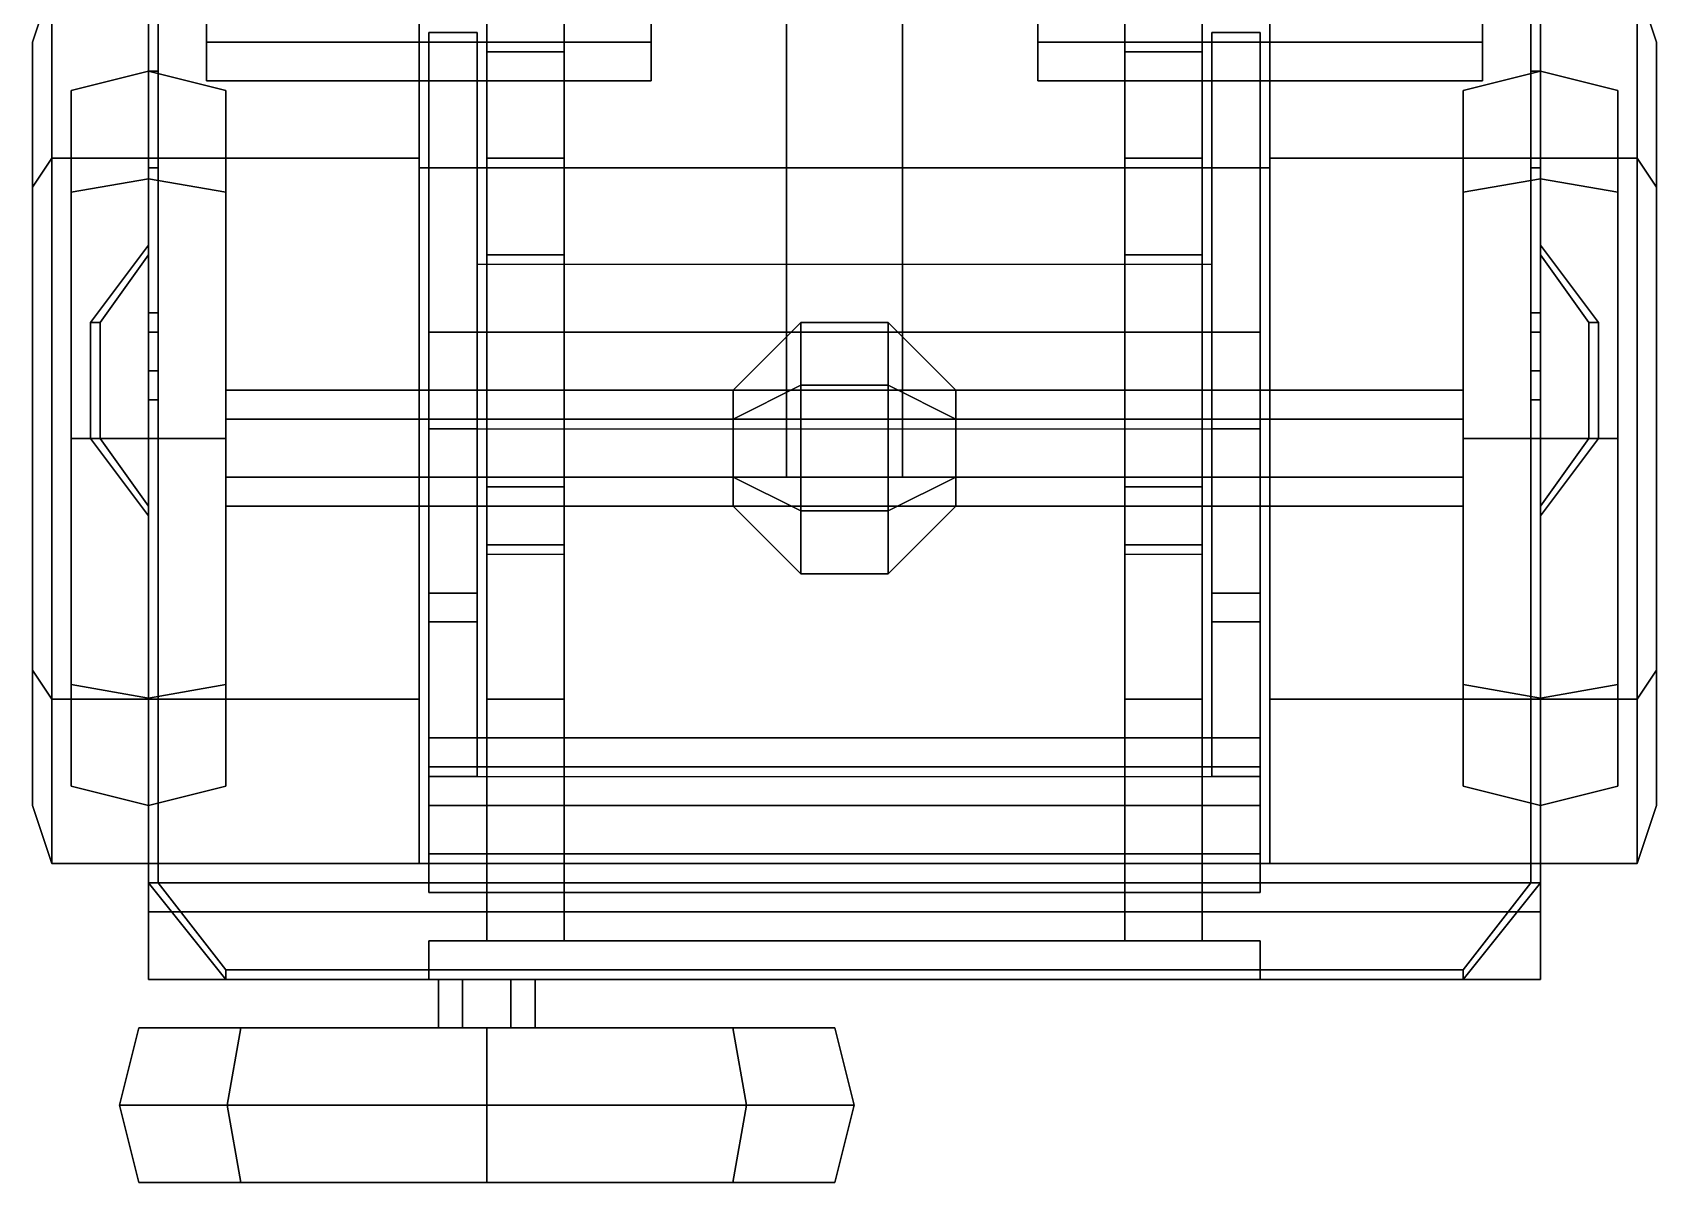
# Model space of a CAD drawing. Header units: millimetres. Extents: x -0.84 to 1, y -1.82 to 5.23.
# Drawn here: x -0.84 to 0.84, y -1.82 to -0.63 of the extents above; entities that cross this region are included whole.
import ezdxf

# ---------------------------------------------------------------- set-up
doc = ezdxf.new("R2010")
doc.units = ezdxf.units.MM
doc.layers.add('tent', color=1, linetype='Continuous')
doc.layers.add('wheels', color=2, linetype='Continuous')

msp = doc.modelspace()

# ---------------------------------------------------------------- linework, layer by layer
for points in [[(-0.37, 0.67, 0.37), (-0.37, -0.68, 0.37), (-0.37, -0.65, 0.47), (-0.37, 0.69, 0.47)], [(-0.37, 0.69, 0.47), (-0.37, -0.65, 0.47), (-0.29, -0.65, 0.47), (-0.29, 0.69, 0.47)], [(-0.29, -0.65, 0.47), (-0.29, -0.68, 0.37), (-0.29, 0.67, 0.37), (-0.29, 0.69, 0.47)], [(0.29, 0.67, 0.37), (0.29, -0.68, 0.37), (0.29, -0.65, 0.47), (0.29, 0.69, 0.47)], [(0.29, 0.69, 0.47), (0.29, -0.65, 0.47), (0.37, -0.65, 0.47), (0.37, 0.69, 0.47)], [(0.37, -0.65, 0.47), (0.37, -0.68, 0.37), (0.37, 0.67, 0.37), (0.37, 0.69, 0.47)], [(-0.29, 0.67, 0.37), (-0.29, -0.68, 0.37), (-0.37, -0.68, 0.37), (-0.37, 0.67, 0.37)], [(0.37, 0.67, 0.37), (0.37, -0.68, 0.37), (0.29, -0.68, 0.37), (0.29, 0.67, 0.37)], [(-0.06, -0.02, 0.47), (-0.06, -1.09, 0.47), (-0.06, -1.09, 0.62), (-0.06, -0.02, 0.62)], [(-0.06, -0.02, 0.62), (-0.06, -1.09, 0.62), (0.06, -1.09, 0.62), (0.06, -0.02, 0.62)], [(0.06, -1.09, 0.62), (0.06, -1.09, 0.47), (0.06, -0.02, 0.47), (0.06, -0.02, 0.62)], [(-0.72, -0.58, 0.47), (-0.72, -0.76, 0.89), (-0.72, -0.67, 1.06), (-0.72, -0.36, 0.68)], [(-0.72, -0.36, 0.68), (-0.72, -0.67, 1.06), (-0.71, -0.67, 1.06), (-0.71, -0.36, 0.68)], [(-0.71, -0.67, 1.06), (-0.71, -0.76, 0.89), (-0.71, -0.58, 0.47), (-0.71, -0.36, 0.68)], [(0.71, -0.58, 0.47), (0.71, -0.76, 0.89), (0.71, -0.67, 1.06), (0.71, -0.36, 0.68)], [(0.71, -0.36, 0.68), (0.71, -0.67, 1.06), (0.72, -0.67, 1.06), (0.72, -0.36, 0.68)], [(0.72, -0.67, 1.06), (0.72, -0.76, 0.89), (0.72, -0.58, 0.47), (0.72, -0.36, 0.68)], [(-0.2, -0.52, 0.64), (-0.2, -0.64, 0.65), (-0.66, -0.64, 0.65), (-0.66, -0.52, 0.64)], [(-0.66, -0.64, 0.65), (-0.66, -0.55, 0.72), (-0.66, -0.52, 0.72), (-0.66, -0.52, 0.64)], [(-0.2, -0.52, 0.72), (-0.2, -0.55, 0.72), (-0.2, -0.64, 0.65), (-0.2, -0.52, 0.64)], [(0.2, -0.64, 0.65), (0.2, -0.55, 0.72), (0.2, -0.52, 0.72), (0.2, -0.52, 0.64)], [(0.66, -0.52, 0.64), (0.66, -0.64, 0.65), (0.2, -0.64, 0.65), (0.2, -0.52, 0.64)], [(0.66, -0.52, 0.72), (0.66, -0.55, 0.72), (0.66, -0.64, 0.65), (0.66, -0.52, 0.64)], [(0.44, -0.53, 0.47), (0.44, -0.77, 0.58), (-0.44, -0.77, 0.58), (-0.44, -0.53, 0.47)], [(-0.44, -0.53, 0.47), (-0.44, -0.77, 0.58), (0.44, -0.77, 0.58), (0.44, -0.53, 0.47)], [(-0.66, -0.64, 0.65), (-0.66, -0.68, 1.12), (-0.66, -0.59, 1.1), (-0.66, -0.55, 0.72)], [(-0.2, -0.59, 1.1), (-0.2, -0.68, 1.12), (-0.2, -0.64, 0.65), (-0.2, -0.55, 0.72)], [(0.2, -0.64, 0.65), (0.2, -0.68, 1.12), (0.2, -0.59, 1.1), (0.2, -0.55, 0.72)], [(0.66, -0.59, 1.1), (0.66, -0.68, 1.12), (0.66, -0.64, 0.65), (0.66, -0.55, 0.72)], [(-0.82, -0.58, 0.47), (-0.82, -0.76, 0.89), (-0.84, -0.79, 0.83), (-0.84, -0.64, 0.47)], [(-0.84, -0.64, 0.47), (-0.84, -0.79, 0.83), (-0.82, -0.76, 0.89), (-0.82, -0.58, 0.47)], [(-0.44, -0.58, 0.47), (-0.44, -0.76, 0.89), (-0.82, -0.76, 0.89), (-0.82, -0.58, 0.47)], [(-0.82, -0.58, 0.47), (-0.82, -0.76, 0.89), (-0.44, -0.76, 0.89), (-0.44, -0.58, 0.47)], [(0.44, -0.58, 0.47), (0.44, -0.76, 0.89), (0.82, -0.76, 0.89), (0.82, -0.58, 0.47)], [(0.82, -0.58, 0.47), (0.82, -0.76, 0.89), (0.44, -0.76, 0.89), (0.44, -0.58, 0.47)], [(0.84, -0.64, 0.47), (0.84, -0.79, 0.83), (0.82, -0.76, 0.89), (0.82, -0.58, 0.47)], [(0.82, -0.58, 0.47), (0.82, -0.76, 0.89), (0.84, -0.79, 0.83), (0.84, -0.64, 0.47)], [(-0.66, -0.59, 1.1), (-0.66, -0.68, 1.12), (-0.2, -0.68, 1.12), (-0.2, -0.59, 1.1)], [(-0.44, -0.5922, 0.4985), (-0.44, -0.77, 0.58), (-0.44, -0.77, 0.89), (-0.44, -0.76, 0.89)], [(-0.44, -0.76, 0.89), (-0.44, -0.77, 0.89), (-0.44, -0.77, 0.58), (-0.44, -0.5922, 0.4985)], [(0.2, -0.59, 1.1), (0.2, -0.68, 1.12), (0.66, -0.68, 1.12), (0.66, -0.59, 1.1)], [(0.44, -0.5922, 0.4985), (0.44, -0.77, 0.58), (0.44, -0.77, 0.89), (0.44, -0.76, 0.89)], [(0.44, -0.76, 0.89), (0.44, -0.77, 0.89), (0.44, -0.77, 0.58), (0.44, -0.5922, 0.4985)], [(-0.43, -0.63, 0.46), (-0.43, -1.04, 0.49), (-0.38, -1.04, 0.49), (-0.38, -0.63, 0.46)], [(-0.38, -0.63, 0.43), (-0.38, -0.94, 0.43), (-0.43, -0.94, 0.43), (-0.43, -0.63, 0.43)], [(-0.43, -0.63, 0.43), (-0.43, -0.94, 0.43), (-0.43, -1.04, 0.49), (-0.43, -0.63, 0.46)], [(-0.38, -0.63, 0.46), (-0.38, -0.63, 0.43), (-0.43, -0.63, 0.43), (-0.43, -0.63, 0.46)], [(-0.38, -1.04, 0.49), (-0.38, -0.94, 0.43), (-0.38, -0.63, 0.43), (-0.38, -0.63, 0.46)], [(0.43, -0.63, 0.46), (0.43, -0.63, 0.43), (0.38, -0.63, 0.43), (0.38, -0.63, 0.46)], [(0.38, -0.63, 0.43), (0.38, -0.94, 0.43), (0.38, -1.04, 0.49), (0.38, -0.63, 0.46)], [(0.38, -0.63, 0.46), (0.38, -1.04, 0.49), (0.43, -1.04, 0.49), (0.43, -0.63, 0.46)], [(0.43, -0.63, 0.43), (0.43, -0.94, 0.43), (0.38, -0.94, 0.43), (0.38, -0.63, 0.43)], [(0.43, -1.04, 0.49), (0.43, -0.94, 0.43), (0.43, -0.63, 0.43), (0.43, -0.63, 0.46)], [(-0.2, -0.64, 0.65), (-0.2, -0.68, 1.12), (-0.66, -0.68, 1.12), (-0.66, -0.64, 0.65)], [(-0.37, -0.68, 0.37), (-0.37, -0.76, 0.4), (-0.37, -0.86, 0.57), (-0.37, -0.65, 0.47)], [(-0.37, -0.65, 0.47), (-0.37, -0.86, 0.57), (-0.29, -0.86, 0.57), (-0.29, -0.65, 0.47)], [(-0.29, -0.86, 0.57), (-0.29, -0.76, 0.4), (-0.29, -0.68, 0.37), (-0.29, -0.65, 0.47)], [(0.66, -0.64, 0.65), (0.66, -0.68, 1.12), (0.2, -0.68, 1.12), (0.2, -0.64, 0.65)], [(0.29, -0.68, 0.37), (0.29, -0.76, 0.4), (0.29, -0.86, 0.57), (0.29, -0.65, 0.47)], [(0.29, -0.65, 0.47), (0.29, -0.86, 0.57), (0.37, -0.86, 0.57), (0.37, -0.65, 0.47)], [(0.37, -0.86, 0.57), (0.37, -0.76, 0.4), (0.37, -0.68, 0.37), (0.37, -0.65, 0.47)], [(-0.72, -0.76, 0.89), (-0.72, -0.76, 0.89), (-0.72, -0.77, 1.11), (-0.72, -0.67, 1.06)], [(-0.72, -0.67, 1.06), (-0.72, -0.77, 1.11), (-0.71, -0.77, 1.11), (-0.71, -0.67, 1.06)], [(-0.71, -0.77, 1.11), (-0.71, -0.76, 0.89), (-0.71, -0.76, 0.89), (-0.71, -0.67, 1.06)], [(0.71, -0.76, 0.89), (0.71, -0.76, 0.89), (0.71, -0.77, 1.11), (0.71, -0.67, 1.06)], [(0.71, -0.67, 1.06), (0.71, -0.77, 1.11), (0.72, -0.77, 1.11), (0.72, -0.67, 1.06)], [(0.72, -0.77, 1.11), (0.72, -0.76, 0.89), (0.72, -0.76, 0.89), (0.72, -0.67, 1.06)], [(-0.29, -0.68, 0.37), (-0.29, -0.76, 0.4), (-0.37, -0.76, 0.4), (-0.37, -0.68, 0.37)], [(0.37, -0.68, 0.37), (0.37, -0.76, 0.4), (0.29, -0.76, 0.4), (0.29, -0.68, 0.37)], [(-0.84, -0.79, 0.83), (-0.84, -1.29, 0.83), (-0.82, -1.32, 0.89), (-0.82, -0.76, 0.89)], [(-0.82, -0.76, 0.89), (-0.82, -1.32, 0.89), (-0.84, -1.29, 0.83), (-0.84, -0.79, 0.83)], [(-0.82, -0.76, 0.89), (-0.82, -1.32, 0.89), (-0.44, -1.32, 0.89), (-0.44, -0.76, 0.89)], [(-0.44, -0.76, 0.89), (-0.44, -1.32, 0.89), (-0.82, -1.32, 0.89), (-0.82, -0.76, 0.89)], [(-0.72, -0.76, 0.89), (-0.72, -1.32, 0.89), (-0.72, -1.51, 1.11), (-0.72, -0.77, 1.11)], [(-0.72, -0.77, 1.11), (-0.72, -0.92, 1.11), (-0.71, -0.92, 1.11), (-0.71, -0.77, 1.11)], [(-0.71, -1.51, 1.11), (-0.71, -1.32, 0.89), (-0.71, -0.76, 0.89), (-0.71, -0.77, 1.11)], [(-0.44, -0.77, 0.58), (-0.44, -1.49, 0.58), (0.44, -1.49, 0.58), (0.44, -0.77, 0.58)], [(0.44, -0.77, 0.58), (0.44, -1.49, 0.58), (-0.44, -1.49, 0.58), (-0.44, -0.77, 0.58)], [(-0.44, -0.77, 0.58), (-0.44, -1.4346, 0.58), (-0.44, -1.32, 0.89), (-0.44, -0.77, 0.89)], [(-0.44, -0.77, 0.89), (-0.44, -1.32, 0.89), (-0.44, -1.4346, 0.58), (-0.44, -0.77, 0.58)], [(-0.37, -0.76, 0.4), (-0.37, -0.94, 0.52), (-0.37, -0.94, 0.61), (-0.37, -0.86, 0.57)], [(-0.29, -0.76, 0.4), (-0.29, -0.94, 0.52), (-0.37, -0.94, 0.52), (-0.37, -0.76, 0.4)], [(-0.29, -0.94, 0.61), (-0.29, -0.94, 0.52), (-0.29, -0.76, 0.4), (-0.29, -0.86, 0.57)], [(0.29, -0.76, 0.4), (0.29, -0.94, 0.52), (0.29, -0.94, 0.61), (0.29, -0.86, 0.57)], [(0.37, -0.76, 0.4), (0.37, -0.94, 0.52), (0.29, -0.94, 0.52), (0.29, -0.76, 0.4)], [(0.37, -0.94, 0.61), (0.37, -0.94, 0.52), (0.37, -0.76, 0.4), (0.37, -0.86, 0.57)], [(0.82, -0.76, 0.89), (0.82, -1.32, 0.89), (0.44, -1.32, 0.89), (0.44, -0.76, 0.89)], [(0.44, -0.76, 0.89), (0.44, -1.32, 0.89), (0.82, -1.32, 0.89), (0.82, -0.76, 0.89)], [(0.44, -0.77, 0.89), (0.44, -1.32, 0.89), (0.44, -1.4346, 0.58), (0.44, -0.77, 0.58)], [(0.44, -0.77, 0.58), (0.44, -1.4346, 0.58), (0.44, -1.32, 0.89), (0.44, -0.77, 0.89)], [(0.71, -0.76, 0.89), (0.71, -1.32, 0.89), (0.71, -1.51, 1.11), (0.71, -0.77, 1.11)], [(0.71, -0.77, 1.11), (0.71, -0.92, 1.11), (0.72, -0.92, 1.11), (0.72, -0.77, 1.11)], [(0.72, -1.51, 1.11), (0.72, -1.32, 0.89), (0.72, -0.76, 0.89), (0.72, -0.77, 1.11)], [(0.82, -0.76, 0.89), (0.82, -1.32, 0.89), (0.84, -1.29, 0.83), (0.84, -0.79, 0.83)], [(0.84, -0.79, 0.83), (0.84, -1.29, 0.83), (0.82, -1.32, 0.89), (0.82, -0.76, 0.89)], [(-0.78, -0.93, 0.99), (-0.77, -0.93, 0.99), (-0.72, -0.86, 0.99), (-0.72, -0.85, 0.99)], [(-0.78, -0.93, 0.96), (-0.78, -0.93, 0.99), (-0.72, -0.85, 0.99), (-0.72, -0.85, 0.96)], [(-0.72, -0.85, 0.96), (-0.72, -0.86, 0.96), (-0.77, -0.93, 0.96), (-0.78, -0.93, 0.96)], [(0.72, -0.85, 0.99), (0.72, -0.86, 0.99), (0.77, -0.93, 0.99), (0.78, -0.93, 0.99)], [(0.78, -0.93, 0.99), (0.78, -0.93, 0.96), (0.72, -0.85, 0.96), (0.72, -0.85, 0.99)], [(0.78, -0.93, 0.96), (0.77, -0.93, 0.96), (0.72, -0.86, 0.96), (0.72, -0.85, 0.96)], [(-0.72, -0.86, 0.96), (-0.72, -0.86, 0.99), (-0.77, -0.93, 0.99), (-0.77, -0.93, 0.96)], [(-0.38, -0.87, 0.58), (-0.38, -1.4, 0.58), (-0.38, -1.36, 0.68), (-0.38, -1.04, 0.71)], [(0.38, -1.04, 0.71), (0.38, -0.87, 0.58), (-0.38, -0.87, 0.58), (-0.38, -1.04, 0.71)], [(-0.37, -0.86, 0.57), (-0.37, -0.94, 0.61), (-0.29, -0.94, 0.61), (-0.29, -0.86, 0.57)], [(0.29, -0.86, 0.57), (0.29, -0.94, 0.61), (0.37, -0.94, 0.61), (0.37, -0.86, 0.57)], [(0.38, -1.36, 0.68), (0.38, -1.4, 0.58), (0.38, -0.87, 0.58), (0.38, -1.04, 0.71)], [(0.72, -0.86, 0.99), (0.72, -0.86, 0.96), (0.77, -0.93, 0.96), (0.77, -0.93, 0.99)], [(-0.72, -0.92, 1.11), (-0.72, -1.01, 1.11), (-0.72, -0.98, 1.25), (-0.72, -0.94, 1.25)], [(-0.71, -0.94, 1.25), (-0.71, -0.92, 1.11), (-0.72, -0.92, 1.11), (-0.72, -0.94, 1.25)], [(-0.71, -0.98, 1.25), (-0.71, -1.01, 1.11), (-0.71, -0.92, 1.11), (-0.71, -0.94, 1.25)], [(0.72, -0.94, 1.25), (0.72, -0.92, 1.11), (0.71, -0.92, 1.11), (0.71, -0.94, 1.25)], [(0.71, -0.92, 1.11), (0.71, -1.01, 1.11), (0.71, -0.98, 1.25), (0.71, -0.94, 1.25)], [(0.72, -0.98, 1.25), (0.72, -1.01, 1.11), (0.72, -0.92, 1.11), (0.72, -0.94, 1.25)], [(-0.78, -1.05, 0.99), (-0.77, -1.05, 0.99), (-0.77, -0.93, 0.99), (-0.78, -0.93, 0.99)], [(-0.78, -1.05, 0.96), (-0.78, -1.05, 0.99), (-0.78, -0.93, 0.99), (-0.78, -0.93, 0.96)], [(-0.78, -0.93, 0.96), (-0.77, -0.93, 0.96), (-0.77, -1.05, 0.96), (-0.78, -1.05, 0.96)], [(-0.77, -0.93, 0.96), (-0.77, -0.93, 0.99), (-0.77, -1.05, 0.99), (-0.77, -1.05, 0.96)], [(-0.72, -0.94, 1.25), (-0.72, -0.98, 1.25), (-0.71, -0.98, 1.25), (-0.71, -0.94, 1.25)], [(-0.43, -0.94, 0.43), (-0.43, -1.21, 0.45), (-0.43, -1.24, 0.51), (-0.43, -1.04, 0.49)], [(-0.38, -0.94, 0.43), (-0.38, -1.21, 0.45), (-0.43, -1.21, 0.45), (-0.43, -0.94, 0.43)], [(-0.43, -1.36, 0.68), (-0.43, -0.94, 0.72), (0.43, -0.94, 0.72), (0.43, -1.36, 0.68)], [(0.43, -1.36, 0.76), (0.43, -0.94, 0.81), (-0.43, -0.94, 0.81), (-0.43, -1.36, 0.76)], [(-0.43, -0.94, 0.81), (-0.43, -0.94, 0.72), (-0.43, -1.36, 0.68), (-0.43, -1.36, 0.76)], [(0.43, -0.94, 0.81), (0.43, -0.94, 0.72), (-0.43, -0.94, 0.72), (-0.43, -0.94, 0.81)], [(-0.38, -1.24, 0.51), (-0.38, -1.21, 0.45), (-0.38, -0.94, 0.43), (-0.38, -1.04, 0.49)], [(-0.37, -0.94, 0.52), (-0.37, -1.03, 0.54), (-0.37, -1.02, 0.62), (-0.37, -0.94, 0.61)], [(-0.29, -0.94, 0.52), (-0.29, -1.03, 0.54), (-0.37, -1.03, 0.54), (-0.37, -0.94, 0.52)], [(-0.29, -1.02, 0.62), (-0.29, -1.03, 0.54), (-0.29, -0.94, 0.52), (-0.29, -0.94, 0.61)], [(-0.045, -0.93, 0.38), (-0.045, -0.995, 0.2674), (-0.115, -1.03, 0.328), (-0.115, -1, 0.38)], [(-0.045, -0.995, 0.4926), (-0.045, -0.93, 0.38), (-0.115, -1, 0.38), (-0.115, -1.03, 0.432)], [(0.045, -0.93, 0.38), (0.045, -0.995, 0.2674), (-0.045, -0.995, 0.2674), (-0.045, -0.93, 0.38)], [(0.045, -0.995, 0.4926), (0.045, -0.93, 0.38), (-0.045, -0.93, 0.38), (-0.045, -0.995, 0.4926)], [(0.045, -0.995, 0.2674), (0.045, -0.93, 0.38), (0.115, -1, 0.38), (0.115, -1.03, 0.328)], [(0.045, -0.93, 0.38), (0.045, -0.995, 0.4926), (0.115, -1.03, 0.432), (0.115, -1, 0.38)], [(0.29, -0.94, 0.52), (0.29, -1.03, 0.54), (0.29, -1.02, 0.62), (0.29, -0.94, 0.61)], [(0.37, -0.94, 0.52), (0.37, -1.03, 0.54), (0.29, -1.03, 0.54), (0.29, -0.94, 0.52)], [(0.37, -1.02, 0.62), (0.37, -1.03, 0.54), (0.37, -0.94, 0.52), (0.37, -0.94, 0.61)], [(0.38, -0.94, 0.43), (0.38, -1.21, 0.45), (0.38, -1.24, 0.51), (0.38, -1.04, 0.49)], [(0.43, -0.94, 0.43), (0.43, -1.21, 0.45), (0.38, -1.21, 0.45), (0.38, -0.94, 0.43)], [(0.43, -1.24, 0.51), (0.43, -1.21, 0.45), (0.43, -0.94, 0.43), (0.43, -1.04, 0.49)], [(0.43, -1.36, 0.68), (0.43, -0.94, 0.72), (0.43, -0.94, 0.81), (0.43, -1.36, 0.76)], [(0.71, -0.94, 1.25), (0.71, -0.98, 1.25), (0.72, -0.98, 1.25), (0.72, -0.94, 1.25)], [(0.78, -0.93, 0.99), (0.77, -0.93, 0.99), (0.77, -1.05, 0.99), (0.78, -1.05, 0.99)], [(0.78, -1.05, 0.96), (0.77, -1.05, 0.96), (0.77, -0.93, 0.96), (0.78, -0.93, 0.96)], [(0.77, -0.93, 0.99), (0.77, -0.93, 0.96), (0.77, -1.05, 0.96), (0.77, -1.05, 0.99)], [(0.78, -1.05, 0.99), (0.78, -1.05, 0.96), (0.78, -0.93, 0.96), (0.78, -0.93, 0.99)], [(-0.72, -0.98, 1.25), (-0.72, -1.01, 1.11), (-0.71, -1.01, 1.11), (-0.71, -0.98, 1.25)], [(0.71, -0.98, 1.25), (0.71, -1.01, 1.11), (0.72, -1.01, 1.11), (0.72, -0.98, 1.25)], [(0.64, -1, 0.38), (0.64, -1.03, 0.328), (-0.64, -1.03, 0.328), (-0.64, -1, 0.38)], [(0.64, -1.03, 0.432), (0.64, -1, 0.38), (-0.64, -1, 0.38), (-0.64, -1.03, 0.432)], [(-0.045, -0.995, 0.2674), (-0.045, -1.125, 0.2674), (-0.115, -1.09, 0.328), (-0.115, -1.03, 0.328)], [(-0.045, -1.125, 0.4926), (-0.045, -0.995, 0.4926), (-0.115, -1.03, 0.432), (-0.115, -1.09, 0.432)], [(0.045, -0.995, 0.2674), (0.045, -1.125, 0.2674), (-0.045, -1.125, 0.2674), (-0.045, -0.995, 0.2674)], [(0.045, -1.125, 0.4926), (0.045, -0.995, 0.4926), (-0.045, -0.995, 0.4926), (-0.045, -1.125, 0.4926)], [(0.045, -1.125, 0.2674), (0.045, -0.995, 0.2674), (0.115, -1.03, 0.328), (0.115, -1.09, 0.328)], [(0.045, -0.995, 0.4926), (0.045, -1.125, 0.4926), (0.115, -1.09, 0.432), (0.115, -1.03, 0.432)], [(-0.72, -1.01, 1.11), (-0.72, -1.51, 1.11), (-0.71, -1.51, 1.11), (-0.71, -1.01, 1.11)], [(-0.37, -1.03, 0.54), (-0.37, -1.1, 0.54), (-0.37, -1.08, 0.62), (-0.37, -1.02, 0.62)], [(-0.29, -1.08, 0.62), (-0.29, -1.1, 0.54), (-0.29, -1.03, 0.54), (-0.29, -1.02, 0.62)], [(0.29, -1.03, 0.54), (0.29, -1.1, 0.54), (0.29, -1.08, 0.62), (0.29, -1.02, 0.62)], [(0.37, -1.08, 0.62), (0.37, -1.1, 0.54), (0.37, -1.03, 0.54), (0.37, -1.02, 0.62)], [(0.71, -1.01, 1.11), (0.71, -1.51, 1.11), (0.72, -1.51, 1.11), (0.72, -1.01, 1.11)], [(0.64, -1.03, 0.328), (0.64, -1.09, 0.328), (-0.64, -1.09, 0.328), (-0.64, -1.03, 0.328)], [(0.64, -1.09, 0.432), (0.64, -1.03, 0.432), (-0.64, -1.03, 0.432), (-0.64, -1.09, 0.432)], [(-0.43, -1.04, 0.49), (-0.43, -1.24, 0.51), (-0.38, -1.24, 0.51), (-0.38, -1.04, 0.49)], [(-0.29, -1.03, 0.54), (-0.29, -1.1, 0.54), (-0.37, -1.1, 0.54), (-0.37, -1.03, 0.54)], [(0.37, -1.03, 0.54), (0.37, -1.1, 0.54), (0.29, -1.1, 0.54), (0.29, -1.03, 0.54)], [(0.38, -1.04, 0.49), (0.38, -1.24, 0.51), (0.43, -1.24, 0.51), (0.43, -1.04, 0.49)], [(-0.72, -1.13, 0.99), (-0.72, -1.12, 0.99), (-0.77, -1.05, 0.99), (-0.78, -1.05, 0.99)], [(-0.72, -1.13, 0.96), (-0.72, -1.13, 0.99), (-0.78, -1.05, 0.99), (-0.78, -1.05, 0.96)], [(-0.78, -1.05, 0.96), (-0.77, -1.05, 0.96), (-0.72, -1.12, 0.96), (-0.72, -1.13, 0.96)], [(-0.77, -1.05, 0.96), (-0.77, -1.05, 0.99), (-0.72, -1.12, 0.99), (-0.72, -1.12, 0.96)], [(0.77, -1.05, 0.99), (0.77, -1.05, 0.96), (0.72, -1.12, 0.96), (0.72, -1.12, 0.99)], [(0.72, -1.13, 0.96), (0.72, -1.12, 0.96), (0.77, -1.05, 0.96), (0.78, -1.05, 0.96)], [(0.78, -1.05, 0.99), (0.77, -1.05, 0.99), (0.72, -1.12, 0.99), (0.72, -1.13, 0.99)], [(0.72, -1.13, 0.99), (0.72, -1.13, 0.96), (0.78, -1.05, 0.96), (0.78, -1.05, 0.99)], [(0.64, -1.09, 0.328), (0.64, -1.12, 0.38), (-0.64, -1.12, 0.38), (-0.64, -1.09, 0.328)], [(0.64, -1.12, 0.38), (0.64, -1.09, 0.432), (-0.64, -1.09, 0.432), (-0.64, -1.12, 0.38)], [(-0.37, -1.1, 0.54), (-0.37, -1.16, 0.52), (-0.37, -1.17, 0.59), (-0.37, -1.08, 0.62)], [(-0.29, -1.17, 0.59), (-0.29, -1.16, 0.52), (-0.29, -1.1, 0.54), (-0.29, -1.08, 0.62)], [(-0.045, -1.125, 0.2674), (-0.045, -1.19, 0.38), (-0.115, -1.12, 0.38), (-0.115, -1.09, 0.328)], [(-0.045, -1.19, 0.38), (-0.045, -1.125, 0.4926), (-0.115, -1.09, 0.432), (-0.115, -1.12, 0.38)], [(-0.06, -1.09, 0.62), (-0.06, -1.09, 0.47), (0.06, -1.09, 0.47), (0.06, -1.09, 0.62)], [(0.045, -1.19, 0.38), (0.045, -1.125, 0.2674), (0.115, -1.09, 0.328), (0.115, -1.12, 0.38)], [(0.045, -1.125, 0.4926), (0.045, -1.19, 0.38), (0.115, -1.12, 0.38), (0.115, -1.09, 0.432)], [(0.29, -1.1, 0.54), (0.29, -1.16, 0.52), (0.29, -1.17, 0.59), (0.29, -1.08, 0.62)], [(0.37, -1.17, 0.59), (0.37, -1.16, 0.52), (0.37, -1.1, 0.54), (0.37, -1.08, 0.62)], [(-0.29, -1.1, 0.54), (-0.29, -1.16, 0.52), (-0.37, -1.16, 0.52), (-0.37, -1.1, 0.54)], [(0.37, -1.1, 0.54), (0.37, -1.16, 0.52), (0.29, -1.16, 0.52), (0.29, -1.1, 0.54)], [(0.045, -1.125, 0.2674), (0.045, -1.19, 0.38), (-0.045, -1.19, 0.38), (-0.045, -1.125, 0.2674)], [(0.045, -1.19, 0.38), (0.045, -1.125, 0.4926), (-0.045, -1.125, 0.4926), (-0.045, -1.19, 0.38)], [(-0.37, -1.16, 0.52), (-0.37, -1.32, 0.46), (-0.37, -1.36, 0.52), (-0.37, -1.17, 0.59)], [(-0.29, -1.16, 0.52), (-0.29, -1.32, 0.46), (-0.37, -1.32, 0.46), (-0.37, -1.16, 0.52)], [(-0.37, -1.17, 0.59), (-0.37, -1.36, 0.52), (-0.29, -1.36, 0.52), (-0.29, -1.17, 0.59)], [(-0.29, -1.36, 0.52), (-0.29, -1.32, 0.46), (-0.29, -1.16, 0.52), (-0.29, -1.17, 0.59)], [(0.29, -1.16, 0.52), (0.29, -1.32, 0.46), (0.29, -1.36, 0.52), (0.29, -1.17, 0.59)], [(0.37, -1.16, 0.52), (0.37, -1.32, 0.46), (0.29, -1.32, 0.46), (0.29, -1.16, 0.52)], [(0.29, -1.17, 0.59), (0.29, -1.36, 0.52), (0.37, -1.36, 0.52), (0.37, -1.17, 0.59)], [(0.37, -1.36, 0.52), (0.37, -1.32, 0.46), (0.37, -1.16, 0.52), (0.37, -1.17, 0.59)], [(-0.43, -1.21, 0.45), (-0.43, -1.4, 0.49), (-0.43, -1.4, 0.52), (-0.43, -1.24, 0.51)], [(-0.38, -1.21, 0.45), (-0.38, -1.4, 0.49), (-0.43, -1.4, 0.49), (-0.43, -1.21, 0.45)], [(-0.38, -1.4, 0.52), (-0.38, -1.4, 0.49), (-0.38, -1.21, 0.45), (-0.38, -1.24, 0.51)], [(0.43, -1.21, 0.45), (0.43, -1.4, 0.49), (0.38, -1.4, 0.49), (0.38, -1.21, 0.45)], [(0.38, -1.21, 0.45), (0.38, -1.4, 0.49), (0.38, -1.4, 0.52), (0.38, -1.24, 0.51)], [(0.43, -1.4, 0.52), (0.43, -1.4, 0.49), (0.43, -1.21, 0.45), (0.43, -1.24, 0.51)], [(-0.43, -1.24, 0.51), (-0.43, -1.4, 0.52), (-0.38, -1.4, 0.52), (-0.38, -1.24, 0.51)], [(0.38, -1.24, 0.51), (0.38, -1.4, 0.52), (0.43, -1.4, 0.52), (0.43, -1.24, 0.51)], [(-0.84, -1.29, 0.83), (-0.84, -1.43, 0.43), (-0.82, -1.49, 0.43), (-0.82, -1.32, 0.89)], [(-0.82, -1.32, 0.89), (-0.82, -1.49, 0.43), (-0.84, -1.43, 0.43), (-0.84, -1.29, 0.83)], [(0.84, -1.29, 0.83), (0.84, -1.43, 0.43), (0.82, -1.49, 0.43), (0.82, -1.32, 0.89)], [(0.82, -1.32, 0.89), (0.82, -1.49, 0.43), (0.84, -1.43, 0.43), (0.84, -1.29, 0.83)], [(-0.44, -1.32, 0.89), (-0.44, -1.49, 0.43), (-0.82, -1.49, 0.43), (-0.82, -1.32, 0.89)], [(-0.82, -1.32, 0.89), (-0.82, -1.49, 0.43), (-0.44, -1.49, 0.43), (-0.44, -1.32, 0.89)], [(-0.72, -1.32, 0.89), (-0.72, -1.49, 0.43), (-0.72, -1.51, 0.43), (-0.72, -1.51, 1.11)], [(-0.71, -1.51, 0.43), (-0.71, -1.49, 0.43), (-0.71, -1.32, 0.89), (-0.71, -1.51, 1.11)], [(-0.37, -1.32, 0.46), (-0.37, -1.39, 0.44), (-0.37, -1.43, 0.51), (-0.37, -1.36, 0.52)], [(-0.29, -1.32, 0.46), (-0.29, -1.39, 0.44), (-0.37, -1.39, 0.44), (-0.37, -1.32, 0.46)], [(-0.29, -1.43, 0.51), (-0.29, -1.39, 0.44), (-0.29, -1.32, 0.46), (-0.29, -1.36, 0.52)], [(0.29, -1.32, 0.46), (0.29, -1.39, 0.44), (0.29, -1.43, 0.51), (0.29, -1.36, 0.52)], [(0.37, -1.32, 0.46), (0.37, -1.39, 0.44), (0.29, -1.39, 0.44), (0.29, -1.32, 0.46)], [(0.37, -1.43, 0.51), (0.37, -1.39, 0.44), (0.37, -1.32, 0.46), (0.37, -1.36, 0.52)], [(0.82, -1.32, 0.89), (0.82, -1.49, 0.43), (0.44, -1.49, 0.43), (0.44, -1.32, 0.89)], [(0.44, -1.32, 0.89), (0.44, -1.49, 0.43), (0.82, -1.49, 0.43), (0.82, -1.32, 0.89)], [(0.71, -1.32, 0.89), (0.71, -1.49, 0.43), (0.71, -1.51, 0.43), (0.71, -1.51, 1.11)], [(0.72, -1.51, 0.43), (0.72, -1.49, 0.43), (0.72, -1.32, 0.89), (0.72, -1.51, 1.11)], [(0.43, -1.39, 0.76), (0.43, -1.36, 0.76), (-0.43, -1.36, 0.76), (-0.43, -1.39, 0.76)], [(-0.43, -1.36, 0.76), (-0.43, -1.36, 0.68), (-0.43, -1.48, 0.69), (-0.43, -1.39, 0.76)], [(-0.43, -1.48, 0.69), (-0.43, -1.36, 0.68), (0.43, -1.36, 0.68), (0.43, -1.48, 0.69)], [(-0.38, -1.36, 0.68), (-0.38, -1.4, 0.58), (0.38, -1.4, 0.58), (0.38, -1.36, 0.68)], [(-0.37, -1.36, 0.52), (-0.37, -1.43, 0.51), (-0.29, -1.43, 0.51), (-0.29, -1.36, 0.52)], [(0.29, -1.36, 0.52), (0.29, -1.43, 0.51), (0.37, -1.43, 0.51), (0.37, -1.36, 0.52)], [(0.43, -1.48, 0.69), (0.43, -1.36, 0.68), (0.43, -1.36, 0.76), (0.43, -1.39, 0.76)], [(-0.43, -1.39, 0.76), (-0.43, -1.48, 0.69), (-0.43, -1.52, 1.16), (-0.43, -1.43, 1.14)], [(0.43, -1.43, 1.14), (0.43, -1.39, 0.76), (-0.43, -1.39, 0.76), (-0.43, -1.43, 1.14)], [(-0.37, -1.39, 0.44), (-0.37, -1.57, 0.44), (-0.37, -1.57, 0.51), (-0.37, -1.43, 0.51)], [(-0.29, -1.39, 0.44), (-0.29, -1.57, 0.44), (-0.37, -1.57, 0.44), (-0.37, -1.39, 0.44)], [(-0.29, -1.57, 0.51), (-0.29, -1.57, 0.44), (-0.29, -1.39, 0.44), (-0.29, -1.43, 0.51)], [(0.29, -1.39, 0.44), (0.29, -1.57, 0.44), (0.29, -1.57, 0.51), (0.29, -1.43, 0.51)], [(0.37, -1.39, 0.44), (0.37, -1.57, 0.44), (0.29, -1.57, 0.44), (0.29, -1.39, 0.44)], [(0.37, -1.57, 0.51), (0.37, -1.57, 0.44), (0.37, -1.39, 0.44), (0.37, -1.43, 0.51)], [(0.43, -1.52, 1.16), (0.43, -1.48, 0.69), (0.43, -1.39, 0.76), (0.43, -1.43, 1.14)], [(-0.43, -1.4, 0.52), (-0.43, -1.4, 0.49), (-0.38, -1.4, 0.49), (-0.38, -1.4, 0.52)], [(0.38, -1.4, 0.52), (0.38, -1.4, 0.49), (0.43, -1.4, 0.49), (0.43, -1.4, 0.52)], [(-0.43, -1.43, 1.14), (-0.43, -1.52, 1.16), (0.43, -1.52, 1.16), (0.43, -1.43, 1.14)], [(-0.37, -1.43, 0.51), (-0.37, -1.57, 0.51), (-0.29, -1.57, 0.51), (-0.29, -1.43, 0.51)], [(0.29, -1.43, 0.51), (0.29, -1.57, 0.51), (0.37, -1.57, 0.51), (0.37, -1.43, 0.51)], [(0.71, -1.49, 0.58), (0.71, -1.51, 0.58), (-0.71, -1.51, 0.58), (-0.71, -1.49, 0.58)], [(-0.71, -1.49, 0.58), (-0.71, -1.51, 0.58), (0.71, -1.51, 0.58), (0.71, -1.49, 0.58)], [(0.71, -1.49, 0.58), (0.71, -1.51, 0.58), (-0.71, -1.51, 0.58), (-0.71, -1.49, 0.58)], [(-0.71, -1.49, 0.58), (-0.71, -1.51, 0.58), (0.71, -1.51, 0.58), (0.71, -1.49, 0.58)], [(-0.43, -1.52, 1.16), (-0.43, -1.48, 0.69), (0.43, -1.48, 0.69), (0.43, -1.52, 1.16)], [(-0.64, -1.6, 1.11), (-0.71, -1.51, 1.11), (-0.72, -1.51, 1.11), (-0.64, -1.61, 1.11)], [(-0.72, -1.51, 1.11), (-0.72, -1.51, 0.43), (-0.64, -1.61, 0.43), (-0.64, -1.61, 1.11)], [(0.71, -1.51, 0.58), (0.64, -1.6, 0.58), (-0.64, -1.6, 0.58), (-0.71, -1.51, 0.58)], [(-0.71, -1.51, 0.58), (-0.64, -1.6, 0.58), (0.64, -1.6, 0.58), (0.71, -1.51, 0.58)], [(0.71, -1.51, 0.58), (0.64, -1.6, 0.58), (-0.64, -1.6, 0.58), (-0.71, -1.51, 0.58)], [(-0.71, -1.51, 0.58), (-0.64, -1.6, 0.58), (0.64, -1.6, 0.58), (0.71, -1.51, 0.58)], [(-0.64, -1.6, 0.43), (-0.71, -1.51, 0.43), (-0.71, -1.51, 1.11), (-0.64, -1.6, 1.11)], [(0.71, -1.51, 0.43), (0.64, -1.6, 0.43), (0.64, -1.6, 1.11), (0.71, -1.51, 1.11)], [(0.71, -1.51, 1.11), (0.64, -1.6, 1.11), (0.64, -1.61, 1.11), (0.72, -1.51, 1.11)], [(0.64, -1.61, 1.11), (0.64, -1.61, 0.43), (0.72, -1.51, 0.43), (0.72, -1.51, 1.11)], [(0.43, -1.57, 0.51), (0.43, -1.57, 0.44), (-0.43, -1.57, 0.44), (-0.43, -1.57, 0.51)], [(-0.43, -1.57, 0.44), (-0.43, -1.61, 0.44), (-0.43, -1.61, 0.51), (-0.43, -1.57, 0.51)], [(0.43, -1.57, 0.44), (0.43, -1.61, 0.44), (-0.43, -1.61, 0.44), (-0.43, -1.57, 0.44)], [(-0.43, -1.57, 0.51), (-0.43, -1.61, 0.51), (0.43, -1.61, 0.51), (0.43, -1.57, 0.51)], [(0.43, -1.61, 0.51), (0.43, -1.61, 0.44), (0.43, -1.57, 0.44), (0.43, -1.57, 0.51)], [(0.64, -1.6, 0.43), (-0.64, -1.6, 0.43), (-0.64, -1.6, 1.11), (0.64, -1.6, 1.11)], [(0.64, -1.6, 1.11), (-0.64, -1.6, 1.11), (-0.64, -1.61, 1.11), (0.64, -1.61, 1.11)], [(-0.64, -1.61, 1.11), (-0.64, -1.61, 0.43), (0.64, -1.61, 0.43), (0.64, -1.61, 1.11)], [(-0.43, -1.61, 0.51), (-0.43, -1.61, 0.44), (0.43, -1.61, 0.44), (0.43, -1.61, 0.51)], [(-0.395, -1.61, 1.0133), (-0.42, -1.61, 0.97), (-0.42, -1.66, 0.97), (-0.395, -1.66, 1.0133)], [(-0.42, -1.61, 0.97), (-0.395, -1.61, 0.9267), (-0.395, -1.66, 0.9267), (-0.42, -1.66, 0.97)], [(-0.345, -1.61, 1.0133), (-0.395, -1.61, 1.0133), (-0.395, -1.66, 1.0133), (-0.345, -1.66, 1.0133)], [(-0.395, -1.61, 0.9267), (-0.345, -1.61, 0.9267), (-0.345, -1.66, 0.9267), (-0.395, -1.66, 0.9267)], [(-0.32, -1.61, 0.97), (-0.345, -1.61, 1.0133), (-0.345, -1.66, 1.0133), (-0.32, -1.66, 0.97)], [(-0.345, -1.61, 0.9267), (-0.32, -1.61, 0.97), (-0.32, -1.66, 0.97), (-0.345, -1.66, 0.9267)]]:
    msp.add_3dface(points)
at = {"layer": 'tent'}
for points in [[(-0.72, -0.59, 1.73), (-0.72, -1.54, 1.72), (-0.72, -1.36, 1.44), (-0.72, -0.59, 1.49)], [(-0.72, -0.59, 1.49), (-0.72, -1.36, 1.44), (-0.72, -1.54, 1.72), (-0.72, -0.59, 1.73)], [(-0.72, -0.59, 1.73), (0.72, -0.59, 1.73), (0.72, -1.54, 1.72), (-0.72, -1.54, 1.72)], [(-0.72, -1.54, 1.72), (0.72, -1.54, 1.72), (0.72, -0.59, 1.73), (-0.72, -0.59, 1.73)], [(0.72, -0.59, 1.73), (0.72, -1.54, 1.72), (0.72, -1.36, 1.44), (0.72, -0.59, 1.49)], [(0.72, -0.59, 1.49), (0.72, -1.36, 1.44), (0.72, -1.54, 1.72), (0.72, -0.59, 1.73)], [(-0.72, -0.93, 1.26), (-0.72, -0.95, 1.27), (-0.72, -0.78, 1.48), (-0.72, -0.76, 1.48)], [(-0.72, -0.76, 1.48), (-0.72, -0.78, 1.48), (-0.72, -0.95, 1.27), (-0.72, -0.93, 1.26)], [(0.72, -0.93, 1.26), (0.72, -0.95, 1.27), (0.72, -0.78, 1.48), (0.72, -0.76, 1.48)], [(0.72, -0.76, 1.48), (0.72, -0.78, 1.48), (0.72, -0.95, 1.27), (0.72, -0.93, 1.26)], [(-0.72, -1.21, 1.45), (-0.72, -1.23, 1.45), (-0.72, -0.97, 1.22), (-0.72, -0.93, 1.26)], [(-0.72, -0.93, 1.26), (-0.72, -0.97, 1.22), (-0.72, -1.23, 1.45), (-0.72, -1.21, 1.45)], [(0.72, -1.21, 1.45), (0.72, -1.23, 1.45), (0.72, -0.97, 1.22), (0.72, -0.93, 1.26)], [(0.72, -0.93, 1.26), (0.72, -0.97, 1.22), (0.72, -1.23, 1.45), (0.72, -1.21, 1.45)], [(-0.72, -1.42, 1.11), (-0.72, -1.61, 1.11), (-0.72, -1.54, 1.72), (-0.72, -1.36, 1.44)], [(-0.72, -1.36, 1.44), (-0.72, -1.54, 1.72), (-0.72, -1.61, 1.11), (-0.72, -1.42, 1.11)], [(0.72, -1.42, 1.11), (0.72, -1.61, 1.11), (0.72, -1.54, 1.72), (0.72, -1.36, 1.44)], [(0.72, -1.36, 1.44), (0.72, -1.54, 1.72), (0.72, -1.61, 1.11), (0.72, -1.42, 1.11)], [(-0.72, -1.61, 1.11), (0.72, -1.61, 1.11), (0.72, -1.54, 1.72), (-0.72, -1.54, 1.72)], [(-0.72, -1.54, 1.72), (0.72, -1.54, 1.72), (0.72, -1.61, 1.11), (-0.72, -1.61, 1.11)]]:
    msp.add_3dface(points, dxfattribs=at)
at = {"layer": 'wheels'}
for points in [[(-0.72, -0.67, 0.38), (-0.72, -0.7813, 0.1113), (-0.8, -0.7954, 0.1254), (-0.8, -0.69, 0.38)], [(-0.72, -0.7813, 0.6487), (-0.72, -0.67, 0.38), (-0.8, -0.69, 0.38), (-0.8, -0.7954, 0.6346)], [(-0.72, -0.7813, 0.1113), (-0.72, -0.67, 0.38), (-0.64, -0.69, 0.38), (-0.64, -0.7954, 0.1254)], [(-0.72, -0.67, 0.38), (-0.72, -0.7813, 0.6487), (-0.64, -0.7954, 0.6346), (-0.64, -0.69, 0.38)], [(0.72, -0.67, 0.38), (0.72, -0.7813, 0.1113), (0.64, -0.7954, 0.1254), (0.64, -0.69, 0.38)], [(0.72, -0.7813, 0.6487), (0.72, -0.67, 0.38), (0.64, -0.69, 0.38), (0.64, -0.7954, 0.6346)], [(0.72, -0.7813, 0.1113), (0.72, -0.67, 0.38), (0.8, -0.69, 0.38), (0.8, -0.7954, 0.1254)], [(0.72, -0.67, 0.38), (0.72, -0.7813, 0.6487), (0.8, -0.7954, 0.6346), (0.8, -0.69, 0.38)], [(-0.8, -1.05, 0.02), (-0.8, -0.7954, 0.6346), (-0.8, -0.69, 0.38), (-0.8, -0.7954, 0.1254)], [(-0.64, -1.05, 0.74), (-0.64, -0.7954, 0.1254), (-0.64, -0.69, 0.38), (-0.64, -0.7954, 0.6346)], [(0.64, -1.05, 0.02), (0.64, -0.7954, 0.6346), (0.64, -0.69, 0.38), (0.64, -0.7954, 0.1254)], [(0.8, -1.05, 0.74), (0.8, -0.7954, 0.1254), (0.8, -0.69, 0.38), (0.8, -0.7954, 0.6346)], [(-0.72, -0.7813, 0.1113), (-0.72, -1.05), (-0.8, -1.05, 0.02), (-0.8, -0.7954, 0.1254)], [(-0.72, -1.05, 0.76), (-0.72, -0.7813, 0.6487), (-0.8, -0.7954, 0.6346), (-0.8, -1.05, 0.74)], [(-0.72, -1.05), (-0.72, -0.7813, 0.1113), (-0.64, -0.7954, 0.1254), (-0.64, -1.05, 0.02)], [(-0.72, -0.7813, 0.6487), (-0.72, -1.05, 0.76), (-0.64, -1.05, 0.74), (-0.64, -0.7954, 0.6346)], [(0.72, -0.7813, 0.1113), (0.72, -1.05), (0.64, -1.05, 0.02), (0.64, -0.7954, 0.1254)], [(0.72, -1.05, 0.76), (0.72, -0.7813, 0.6487), (0.64, -0.7954, 0.6346), (0.64, -1.05, 0.74)], [(0.72, -1.05), (0.72, -0.7813, 0.1113), (0.8, -0.7954, 0.1254), (0.8, -1.05, 0.02)], [(0.72, -0.7813, 0.6487), (0.72, -1.05, 0.76), (0.8, -1.05, 0.74), (0.8, -0.7954, 0.6346)], [(-0.8, -1.3046, 0.1254), (-0.8, -1.05, 0.74), (-0.8, -0.7954, 0.6346), (-0.8, -1.05, 0.02)], [(-0.64, -1.3046, 0.6346), (-0.64, -1.05, 0.02), (-0.64, -0.7954, 0.1254), (-0.64, -1.05, 0.74)], [(0.64, -1.3046, 0.1254), (0.64, -1.05, 0.74), (0.64, -0.7954, 0.6346), (0.64, -1.05, 0.02)], [(0.8, -1.3046, 0.6346), (0.8, -1.05, 0.02), (0.8, -0.7954, 0.1254), (0.8, -1.05, 0.74)], [(-0.8, -1.41, 0.38), (-0.8, -1.3046, 0.6346), (-0.8, -1.05, 0.74), (-0.8, -1.3046, 0.1254)], [(-0.72, -1.05), (-0.72, -1.3187, 0.1113), (-0.8, -1.3046, 0.1254), (-0.8, -1.05, 0.02)], [(-0.72, -1.3187, 0.6487), (-0.72, -1.05, 0.76), (-0.8, -1.05, 0.74), (-0.8, -1.3046, 0.6346)], [(-0.72, -1.3187, 0.1113), (-0.72, -1.05), (-0.64, -1.05, 0.02), (-0.64, -1.3046, 0.1254)], [(-0.72, -1.05, 0.76), (-0.72, -1.3187, 0.6487), (-0.64, -1.3046, 0.6346), (-0.64, -1.05, 0.74)], [(-0.64, -1.41, 0.38), (-0.64, -1.3046, 0.1254), (-0.64, -1.05, 0.02), (-0.64, -1.3046, 0.6346)], [(0.64, -1.41, 0.38), (0.64, -1.3046, 0.6346), (0.64, -1.05, 0.74), (0.64, -1.3046, 0.1254)], [(0.72, -1.05), (0.72, -1.3187, 0.1113), (0.64, -1.3046, 0.1254), (0.64, -1.05, 0.02)], [(0.72, -1.3187, 0.6487), (0.72, -1.05, 0.76), (0.64, -1.05, 0.74), (0.64, -1.3046, 0.6346)], [(0.72, -1.3187, 0.1113), (0.72, -1.05), (0.8, -1.05, 0.02), (0.8, -1.3046, 0.1254)], [(0.72, -1.05, 0.76), (0.72, -1.3187, 0.6487), (0.8, -1.3046, 0.6346), (0.8, -1.05, 0.74)], [(0.8, -1.41, 0.38), (0.8, -1.3046, 0.1254), (0.8, -1.05, 0.02), (0.8, -1.3046, 0.6346)], [(-0.72, -1.3187, 0.1113), (-0.72, -1.43, 0.38), (-0.8, -1.41, 0.38), (-0.8, -1.3046, 0.1254)], [(-0.72, -1.43, 0.38), (-0.72, -1.3187, 0.6487), (-0.8, -1.3046, 0.6346), (-0.8, -1.41, 0.38)], [(-0.72, -1.43, 0.38), (-0.72, -1.3187, 0.1113), (-0.64, -1.3046, 0.1254), (-0.64, -1.41, 0.38)], [(-0.72, -1.3187, 0.6487), (-0.72, -1.43, 0.38), (-0.64, -1.41, 0.38), (-0.64, -1.3046, 0.6346)], [(0.72, -1.3187, 0.1113), (0.72, -1.43, 0.38), (0.64, -1.41, 0.38), (0.64, -1.3046, 0.1254)], [(0.72, -1.43, 0.38), (0.72, -1.3187, 0.6487), (0.64, -1.3046, 0.6346), (0.64, -1.41, 0.38)], [(0.72, -1.43, 0.38), (0.72, -1.3187, 0.1113), (0.8, -1.3046, 0.1254), (0.8, -1.41, 0.38)], [(0.72, -1.3187, 0.6487), (0.72, -1.43, 0.38), (0.8, -1.41, 0.38), (0.8, -1.3046, 0.6346)], [(-0.6387, -1.74, 0.7013), (-0.75, -1.74, 0.97), (-0.73, -1.66, 0.97), (-0.6246, -1.66, 0.7154)], [(-0.75, -1.74, 0.97), (-0.6387, -1.74, 1.2387), (-0.6246, -1.66, 1.2246), (-0.73, -1.66, 0.97)], [(-0.37, -1.66, 1.33), (-0.6246, -1.66, 0.7154), (-0.73, -1.66, 0.97), (-0.6246, -1.66, 1.2246)], [(-0.37, -1.74, 0.59), (-0.6387, -1.74, 0.7013), (-0.6246, -1.66, 0.7154), (-0.37, -1.66, 0.61)], [(-0.6387, -1.74, 1.2387), (-0.37, -1.74, 1.35), (-0.37, -1.66, 1.33), (-0.6246, -1.66, 1.2246)], [(-0.1154, -1.66, 1.2246), (-0.37, -1.66, 0.61), (-0.6246, -1.66, 0.7154), (-0.37, -1.66, 1.33)], [(-0.01, -1.66, 0.97), (-0.1154, -1.66, 0.7154), (-0.37, -1.66, 0.61), (-0.1154, -1.66, 1.2246)], [(-0.1013, -1.74, 0.7013), (-0.37, -1.74, 0.59), (-0.37, -1.66, 0.61), (-0.1154, -1.66, 0.7154)], [(-0.37, -1.74, 1.35), (-0.1013, -1.74, 1.2387), (-0.1154, -1.66, 1.2246), (-0.37, -1.66, 1.33)], [(0.01, -1.74, 0.97), (-0.1013, -1.74, 0.7013), (-0.1154, -1.66, 0.7154), (-0.01, -1.66, 0.97)], [(-0.1013, -1.74, 1.2387), (0.01, -1.74, 0.97), (-0.01, -1.66, 0.97), (-0.1154, -1.66, 1.2246)], [(-0.75, -1.74, 0.97), (-0.6387, -1.74, 0.7013), (-0.6246, -1.82, 0.7154), (-0.73, -1.82, 0.97)], [(-0.6387, -1.74, 1.2387), (-0.75, -1.74, 0.97), (-0.73, -1.82, 0.97), (-0.6246, -1.82, 1.2246)], [(-0.6387, -1.74, 0.7013), (-0.37, -1.74, 0.59), (-0.37, -1.82, 0.61), (-0.6246, -1.82, 0.7154)], [(-0.37, -1.74, 1.35), (-0.6387, -1.74, 1.2387), (-0.6246, -1.82, 1.2246), (-0.37, -1.82, 1.33)], [(-0.37, -1.74, 0.59), (-0.1013, -1.74, 0.7013), (-0.1154, -1.82, 0.7154), (-0.37, -1.82, 0.61)], [(-0.1013, -1.74, 1.2387), (-0.37, -1.74, 1.35), (-0.37, -1.82, 1.33), (-0.1154, -1.82, 1.2246)], [(-0.1013, -1.74, 0.7013), (0.01, -1.74, 0.97), (-0.01, -1.82, 0.97), (-0.1154, -1.82, 0.7154)], [(0.01, -1.74, 0.97), (-0.1013, -1.74, 1.2387), (-0.1154, -1.82, 1.2246), (-0.01, -1.82, 0.97)], [(-0.37, -1.82, 0.61), (-0.6246, -1.82, 1.2246), (-0.73, -1.82, 0.97), (-0.6246, -1.82, 0.7154)], [(-0.1154, -1.82, 0.7154), (-0.37, -1.82, 1.33), (-0.6246, -1.82, 1.2246), (-0.37, -1.82, 0.61)], [(-0.01, -1.82, 0.97), (-0.1154, -1.82, 1.2246), (-0.37, -1.82, 1.33), (-0.1154, -1.82, 0.7154)]]:
    msp.add_3dface(points, dxfattribs=at)

doc.saveas('drawing.dxf')
